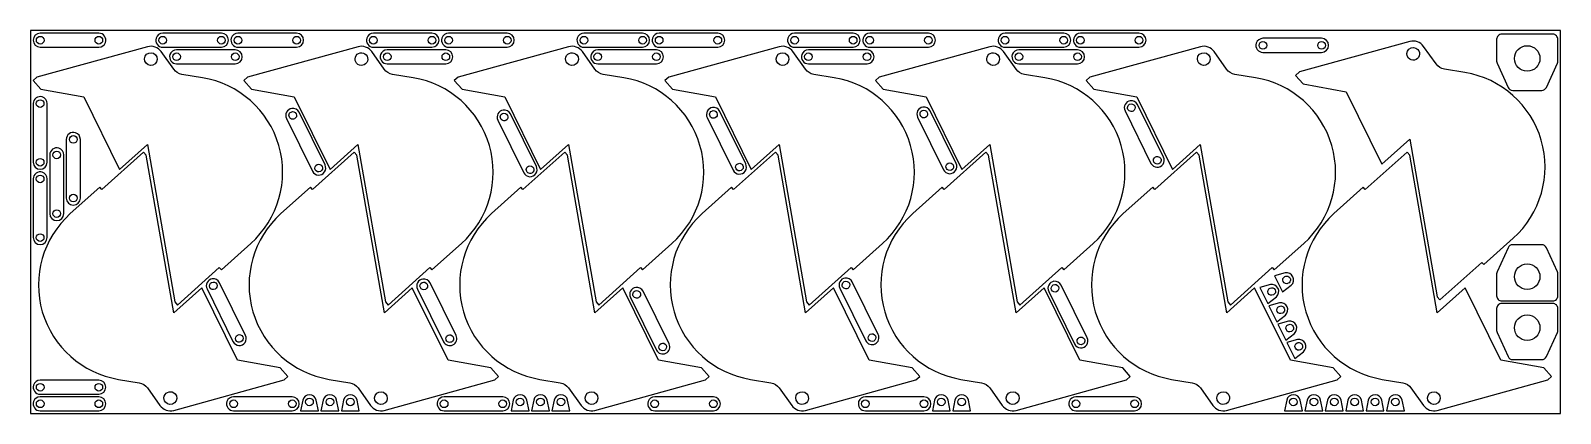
# Model space of a CAD drawing. Header units: metres. Extents: x 0 to 6000, y 0 to 1500.
import ezdxf

# ---------------------------------------------------------------- set-up
doc = ezdxf.new("R2010")
doc.units = ezdxf.units.M

msp = doc.modelspace()

# ---------------------------------------------------------------- linework, layer by layer
msp.add_lwpolyline([(0, 0), (6000, 0), (6000, 1500), (0, 1500)], close=True)
for points in [[(37.5, 1490, 1), (37.5, 1435), (267.6, 1435, 0.325888), (293.7, 1454, 0.508423), (267.6, 1490)], [(52.6, 1462.5, -1), (22.6, 1462.5, -1)], [(282.6, 1462.5, -1), (252.6, 1462.5, -1)], [(748.4, 1435, 1), (748.4, 1490), (518.4, 1490, 0.325888), (492.2, 1470.9, 0.508423), (518.4, 1435)], [(503.4, 1462.5, -1), (533.4, 1462.5, -1)], [(733.4, 1462.5, -1), (763.4, 1462.5, -1)], [(1043.4, 1435, 1), (1043.4, 1490), (813.4, 1490, 0.325888), (787.2, 1470.9, 0.508423), (813.4, 1435)], [(798.4, 1462.5, -1), (828.4, 1462.5, -1)], [(1028.4, 1462.5, -1), (1058.4, 1462.5, -1)], [(1574.3, 1435, 1), (1574.3, 1490), (1344.3, 1490, 0.325888), (1318.1, 1470.9, 0.508423), (1344.3, 1435)], [(1329.3, 1462.5, -1), (1359.3, 1462.5, -1)], [(1559.3, 1462.5, -1), (1589.3, 1462.5, -1)], [(1869.3, 1435, 1), (1869.3, 1490), (1639.3, 1490, 0.325888), (1613.2, 1470.9, 0.508423), (1639.3, 1435)], [(1624.3, 1462.5, -1), (1654.3, 1462.5, -1)], [(1854.3, 1462.5, -1), (1884.3, 1462.5, -1)], [(2400.2, 1435, 1), (2400.2, 1490), (2170.2, 1490, 0.325888), (2144, 1470.9, 0.508423), (2170.2, 1435)], [(2155.2, 1462.5, -1), (2185.2, 1462.5, -1)], [(2385.2, 1462.5, -1), (2415.2, 1462.5, -1)], [(2695.3, 1435, 1), (2695.3, 1490), (2465.3, 1490, 0.325888), (2439.1, 1470.9, 0.508423), (2465.3, 1435)], [(2450.3, 1462.5, -1), (2480.3, 1462.5, -1)], [(2680.3, 1462.5, -1), (2710.3, 1462.5, -1)], [(3226.2, 1435, 1), (3226.2, 1490), (2996.2, 1490, 0.325888), (2970, 1470.9, 0.508423), (2996.2, 1435)], [(2981.2, 1462.5, -1), (3011.2, 1462.5, -1)], [(3211.2, 1462.5, -1), (3241.2, 1462.5, -1)], [(3521.2, 1435, 1), (3521.2, 1490), (3291.2, 1490, 0.325888), (3265, 1470.9, 0.508423), (3291.2, 1435)], [(3276.2, 1462.5, -1), (3306.2, 1462.5, -1)], [(3506.2, 1462.5, -1), (3536.2, 1462.5, -1)], [(4052.1, 1435, 1), (4052.1, 1490), (3822.1, 1490, 0.325888), (3795.9, 1470.9, 0.508423), (3822.1, 1435)], [(3807.1, 1462.5, -1), (3837.1, 1462.5, -1)], [(4037.1, 1462.5, -1), (4067.1, 1462.5, -1)], [(4347.2, 1435, 1), (4347.2, 1490), (4117.2, 1490, 0.325888), (4091, 1470.9, 0.508423), (4117.2, 1435)], [(4102.2, 1462.5, -1), (4132.2, 1462.5, -1)], [(4332.2, 1462.5, -1), (4362.2, 1462.5, -1)], [(5063.2, 1414.8, 1), (5063.2, 1469.8), (4833.2, 1469.8, 0.325888), (4807, 1450.7, 0.508423), (4833.2, 1414.8)], [(4818.2, 1442.3, -1), (4848.2, 1442.3, -1)], [(5527.6, 445.1), (5691.5, 591.9), (5699.5, 582.9), (5815, 686.4, 0.62976), (5625.6, 1335.7), (5545, 1349, -0.199751), (5512.4, 1369.3), (5463.4, 1438, 0.314907), (5409.5, 1457.2), (4976.2, 1338), (4961.3, 1324.6), (4991.3, 1291.1), (5159.6, 1260.6), (5299.8, 976.7), (5409.3, 1074.8), (5517, 457)], [(5048.2, 1442.3, -1), (5078.2, 1442.3, -1)], [(5812.8, 1265.9), (5927.1, 1265.9, 0.294108), (5945.3, 1277.6), (5988.2, 1371.9, 0.107063), (5989.9, 1380.2), (5989.9, 1465.9, 0.414214), (5969.9, 1485.9), (5769.9, 1485.9, 0.414214), (5749.9, 1465.9), (5749.9, 1380.2, 0.107063), (5751.7, 1371.9), (5794.6, 1277.6, 0.294108)], [(5819.9, 1390.9, -1), (5919.9, 1390.9, -1)], [(576.4, 424.6), (740.2, 571.4), (748.3, 562.5), (863.7, 665.9, 0.62976), (674.4, 1315.2), (593.8, 1328.5, -0.199751), (561.2, 1348.8), (512.2, 1417.6, 0.314907), (458.2, 1436.8), (24.9, 1317.5), (10, 1304.1), (40.1, 1270.6), (208.4, 1240.1), (348.5, 956.2), (458, 1054.3), (565.7, 436.5)], [(452.8, 1371.9, -1), (490.1, 1405.2, -1)], [(802.6, 1369.9, 1), (802.6, 1424.9), (572.6, 1424.9, 0.325888), (546.5, 1405.8, 0.508423), (572.6, 1369.9)], [(557.6, 1397.4, -1), (587.6, 1397.4, -1)], [(787.6, 1397.4, -1), (817.6, 1397.4, -1)], [(1402.3, 424.6), (1566.2, 571.4), (1574.2, 562.5), (1689.6, 665.9, 0.62976), (1500.3, 1315.2), (1419.7, 1328.5, -0.199751), (1387.1, 1348.8), (1338.1, 1417.6, 0.314907), (1284.1, 1436.8), (850.9, 1317.5), (836, 1304.1), (866, 1270.6), (1034.3, 1240.1), (1174.5, 956.2), (1284, 1054.3), (1391.6, 436.5)], [(1278.8, 1371.9, -1), (1316, 1405.2, -1)], [(1628.6, 1369.9, 1), (1628.6, 1424.9), (1398.6, 1424.9, 0.325888), (1372.4, 1405.8, 0.508423), (1398.6, 1369.9)], [(1383.6, 1397.4, -1), (1413.6, 1397.4, -1)], [(1613.6, 1397.4, -1), (1643.6, 1397.4, -1)], [(2228.2, 424.6), (2392.1, 571.4), (2400.1, 562.5), (2515.6, 665.9, 0.62976), (2326.3, 1315.2), (2245.6, 1328.5, -0.199751), (2213, 1348.8), (2164.1, 1417.6, 0.314907), (2110.1, 1436.8), (1676.8, 1317.5), (1661.9, 1304.1), (1692, 1270.6), (1860.2, 1240.1), (2000.4, 956.2), (2109.9, 1054.3), (2217.6, 436.5)], [(2104.7, 1371.9, -1), (2142, 1405.2, -1)], [(2454.5, 1369.9, 1), (2454.5, 1424.9), (2224.5, 1424.9, 0.325888), (2198.3, 1405.8, 0.508423), (2224.5, 1369.9)], [(2209.5, 1397.4, -1), (2239.5, 1397.4, -1)], [(2439.5, 1397.4, -1), (2469.5, 1397.4, -1)], [(3054.2, 424.6), (3218.1, 571.4), (3226.1, 562.5), (3341.5, 665.9, 0.62976), (3152.2, 1315.2), (3071.6, 1328.5, -0.199751), (3039, 1348.8), (2990, 1417.6, 0.314907), (2936, 1436.8), (2502.8, 1317.5), (2487.9, 1304.2), (2517.9, 1270.6), (2686.2, 1240.1), (2826.4, 956.2), (2935.9, 1054.3), (3043.5, 436.5)], [(2930.7, 1371.9, -1), (2967.9, 1405.2, -1)], [(3280.5, 1369.9, 1), (3280.5, 1424.9), (3050.5, 1424.9, 0.325888), (3024.3, 1405.8, 0.508423), (3050.5, 1369.9)], [(3035.5, 1397.4, -1), (3065.5, 1397.4, -1)], [(3265.5, 1397.4, -1), (3295.5, 1397.4, -1)], [(3880.1, 424.6), (4044, 571.4), (4052, 562.5), (4167.5, 665.9, 0.62976), (3978.2, 1315.2), (3897.5, 1328.5, -0.199751), (3864.9, 1348.8), (3815.9, 1417.6, 0.314907), (3762, 1436.8), (3328.7, 1317.5), (3313.8, 1304.2), (3343.8, 1270.6), (3512.1, 1240.1), (3652.3, 956.2), (3761.8, 1054.3), (3869.5, 436.5)], [(3756.6, 1371.9, -1), (3793.9, 1405.2, -1)], [(4106.4, 1369.9, 1), (4106.4, 1424.9), (3876.4, 1424.9, 0.325888), (3850.2, 1405.8, 0.508423), (3876.4, 1369.9)], [(3861.4, 1397.4, -1), (3891.4, 1397.4, -1)], [(4091.4, 1397.4, -1), (4121.4, 1397.4, -1)], [(4706.1, 424.6), (4869.9, 571.4), (4878, 562.5), (4993.4, 665.9, 0.62976), (4804.1, 1315.2), (4723.5, 1328.5, -0.199751), (4690.9, 1348.8), (4641.9, 1417.6, 0.314907), (4587.9, 1436.8), (4154.7, 1317.5), (4139.8, 1304.1), (4169.8, 1270.6), (4338.1, 1240.1), (4478.2, 956.2), (4587.7, 1054.3), (4695.4, 436.5)], [(4582.5, 1371.9, -1), (4619.8, 1405.2, -1)], [(5404.1, 1392.3, -1), (5441.4, 1425.7, -1)], [(10, 984, 1), (65, 984), (65, 1214, 0.325888), (46, 1240.1, 0.508423), (10, 1214)], [(37.5, 1229, -1), (37.5, 1199, -1)], [(3580.6, 954.6, 1), (3629.9, 979), (3528, 1185.2, 0.325888), (3499.3, 1200.2, 0.508423), (3478.7, 1160.9)], [(4394.2, 979.5, 1), (4443.5, 1003.9), (4341.7, 1210.1, 0.325888), (4313, 1225.1, 0.508423), (4292.4, 1185.8)], [(4310.4, 1211.4, -1), (4323.7, 1184.5, -1)], [(1105.4, 949.2, 1), (1154.7, 973.5), (1052.9, 1179.8, 0.325888), (1024.2, 1194.8, 0.508423), (1003.6, 1155.4)], [(1021.6, 1181, -1), (1034.9, 1154.1, -1)], [(1934.4, 942.9, 1), (1983.8, 967.3), (1881.9, 1173.5, 0.325888), (1853.2, 1188.5, 0.508423), (1832.6, 1149.2)], [(1850.6, 1174.8, -1), (1863.9, 1147.9, -1)], [(2755.5, 952.9, 1), (2804.8, 977.3), (2702.9, 1183.5, 0.325888), (2674.2, 1198.5, 0.508423), (2653.6, 1159.2)], [(2671.6, 1184.8, -1), (2684.9, 1157.9, -1)], [(3496.7, 1186.5, -1), (3510, 1159.6, -1)], [(140.1, 843.7, 1), (195.1, 843.7), (195.1, 1073.7, 0.325888), (176.1, 1099.9, 0.508423), (140.1, 1073.7)], [(167.6, 1088.7, -1), (167.6, 1058.7, -1)], [(443.1, 1024), (279.3, 877.2), (271.3, 886.1), (155.8, 782.7, 0.62976), (345.1, 133.4), (425.7, 120.1, -0.199751), (458.3, 99.8), (507.3, 31, 0.314907), (561.3, 11.8), (994.6, 131.1), (1009.5, 144.4), (979.4, 178), (811.1, 208.5), (671, 492.4), (561.5, 394.3), (453.8, 1012.1)], [(75.1, 782.9, 1), (130.1, 782.9), (130.1, 1012.9, 0.325888), (111, 1039.1, 0.508423), (75.1, 1012.9)], [(102.6, 1027.9, -1), (102.6, 997.9, -1)], [(1269.1, 1024), (1105.2, 877.2), (1097.2, 886.1), (981.7, 782.7, 0.62976), (1171.1, 133.4), (1251.7, 120.1, -0.199751), (1284.3, 99.8), (1333.3, 31, 0.314907), (1387.2, 11.8), (1820.5, 131.1), (1835.4, 144.4), (1805.4, 178), (1637.1, 208.5), (1496.9, 492.4), (1387.4, 394.3), (1279.7, 1012.1)], [(2095, 1024), (1931.1, 877.2), (1923.1, 886.1), (1807.7, 782.7, 0.62976), (1997, 133.4), (2077.6, 120.1, -0.199751), (2110.2, 99.8), (2159.2, 31, 0.314907), (2213.2, 11.8), (2646.4, 131.1), (2661.3, 144.4), (2631.3, 178), (2463, 208.5), (2322.8, 492.4), (2213.3, 394.3), (2105.7, 1012.1)], [(2921, 1024), (2757.1, 877.2), (2749.1, 886.1), (2633.6, 782.7, 0.62976), (2822.9, 133.4), (2903.6, 120.1, -0.199751), (2936.2, 99.8), (2985.1, 31, 0.314907), (3039.1, 11.8), (3472.4, 131.1), (3487.3, 144.4), (3457.3, 178), (3289, 208.5), (3148.8, 492.4), (3039.3, 394.3), (2931.6, 1012.1)], [(3746.9, 1024), (3583, 877.2), (3575, 886.1), (3459.6, 782.7, 0.62976), (3648.9, 133.4), (3729.5, 120.1, -0.199751), (3762.1, 99.8), (3811.1, 31, 0.314907), (3865.1, 11.8), (4298.3, 131.1), (4313.2, 144.4), (4283.2, 178), (4114.9, 208.5), (3974.7, 492.4), (3865.2, 394.3), (3757.6, 1012.1)], [(4572.8, 1024), (4409, 877.2), (4401, 886.1), (4285.5, 782.7, 0.62976), (4474.8, 133.4), (4555.4, 120.1, -0.199751), (4588, 99.8), (4637, 31, 0.314907), (4691, 11.8), (5124.3, 131.1), (5139.2, 144.4), (5109.1, 178), (4940.8, 208.5), (4800.7, 492.4), (4691.2, 394.3), (4583.5, 1012.1)], [(5398.8, 1024), (5234.9, 877.2), (5226.9, 886.1), (5111.4, 782.7, 0.62976), (5300.8, 133.4), (5381.4, 120.1, -0.199751), (5414, 99.8), (5463, 31, 0.314907), (5516.9, 11.8), (5950.2, 131.1), (5965.1, 144.4), (5935.1, 178), (5766.8, 208.5), (5626.6, 492.4), (5517.1, 394.3), (5409.5, 1012.1)], [(37.5, 999, -1), (37.5, 969, -1)], [(1123.4, 974.8, -1), (1136.7, 947.9, -1)], [(1952.5, 968.6, -1), (1965.7, 941.7, -1)], [(2773.5, 978.6, -1), (2786.8, 951.7, -1)], [(3598.6, 980.3, -1), (3611.9, 953.4, -1)], [(4412.2, 1005.2, -1), (4425.5, 978.3, -1)], [(10, 688.9, 1), (65, 688.9), (65, 918.9, 0.325888), (46, 945.1, 0.508423), (10, 918.9)], [(37.5, 933.9, -1), (37.5, 903.9, -1)], [(167.6, 858.7, -1), (167.6, 828.7, -1)], [(102.6, 797.9, -1), (102.6, 767.9, -1)], [(37.5, 703.9, -1), (37.5, 673.9, -1)], [(5927.1, 660.7), (5812.8, 660.7, 0.294108), (5794.6, 649), (5751.7, 554.6, 0.107063), (5749.9, 546.4), (5749.9, 460.7, 0.414214), (5769.9, 440.7), (5969.9, 440.7, 0.414214), (5989.9, 460.7), (5989.9, 546.4, 0.107063), (5988.2, 554.6), (5945.3, 649, 0.294108)], [(4944.3, 502.6, 0.767327), (4920.8, 550.2), (4879.3, 539.1), (4910.3, 476.3)], [(5919.9, 535.7, -1), (5819.9, 535.7, -1)], [(793.8, 281.5, 1), (843.2, 305.8), (741.3, 512.1, 0.325888), (712.6, 527.1, 0.508423), (692, 487.7)], [(710, 513.3, -1), (723.3, 486.4, -1)], [(1619.3, 281, 1), (1668.6, 305.4), (1566.7, 511.6, 0.325888), (1538, 526.6, 0.508423), (1517.4, 487.2)], [(1535.4, 512.9, -1), (1548.7, 486, -1)], [(2454.5, 248.3, 1), (2503.9, 272.6), (2402, 478.8, 0.325888), (2373.3, 493.9, 0.508423), (2352.7, 454.5)], [(2370.7, 480.1, -1), (2384, 453.2, -1)], [(3275.3, 284.7, 1), (3324.6, 309.1), (3222.8, 515.3, 0.325888), (3194.1, 530.3, 0.508423), (3173.5, 491)], [(3191.5, 516.6, -1), (3204.8, 489.7, -1)], [(4094.8, 271.9, 1), (4144.1, 296.2), (4042.3, 502.4, 0.325888), (4013.6, 517.5, 0.508423), (3993, 478.1)], [(4011, 503.7, -1), (4024.3, 476.8, -1)], [(4885.9, 457, 0.767327), (4862.4, 504.6), (4820.9, 493.5), (4851.9, 430.8)], [(4861.1, 491.1, -1), (4874.4, 464.2, -1)], [(4919.5, 536.7, -1), (4932.8, 509.8, -1)], [(4921.3, 385.2, 0.767327), (4897.8, 432.9), (4856.3, 421.8), (4887.3, 359)], [(4896.5, 419.3, -1), (4909.8, 392.4, -1)], [(5812.8, 210.7), (5927.1, 210.7, 0.294108), (5945.3, 222.4), (5988.2, 316.7, 0.107063), (5989.9, 325), (5989.9, 410.7, 0.414214), (5969.9, 430.7), (5769.9, 430.7, 0.414214), (5749.9, 410.7), (5749.9, 325, 0.107063), (5751.7, 316.7), (5794.6, 222.4, 0.294108)], [(4956.7, 313.5, 0.767327), (4933.2, 361.1), (4891.7, 350), (4922.7, 287.3)], [(5819.9, 335.7, -1), (5919.9, 335.7, -1)], [(811.9, 307.1, -1), (825.1, 280.2, -1)], [(1637.3, 306.6, -1), (1650.6, 279.7, -1)], [(3293.3, 310.4, -1), (3306.6, 283.5, -1)], [(4932, 347.6, -1), (4945.2, 320.7, -1)], [(2472.6, 273.9, -1), (2485.8, 247, -1)], [(4112.8, 297.5, -1), (4126.1, 270.6, -1)], [(4992.2, 241.8, 0.767327), (4968.6, 289.4), (4927.1, 278.3), (4958.1, 215.5)], [(4967.4, 275.9, -1), (4980.7, 249, -1)], [(267.6, 75.1, 1), (267.6, 130.1), (37.5, 130.1, 0.325888), (11.4, 111, 0.508423), (37.5, 75.1)], [(267.6, 10, 1), (267.6, 65), (37.5, 65, 0.325888), (11.4, 46, 0.508423), (37.5, 10)], [(22.6, 102.6, -1), (52.6, 102.6, -1)], [(252.6, 102.6, -1), (282.6, 102.6, -1)], [(566.7, 76.7, -1), (529.4, 43.4, -1)], [(1026.1, 10, 1), (1026.1, 65), (796.1, 65, 0.325888), (769.9, 46, 0.508423), (796.1, 10)], [(1120.4, 52.2, 0.767327), (1067.3, 52.2), (1058.8, 10), (1128.8, 10)], [(1078.8, 45, -1), (1108.8, 45, -1)], [(1200.4, 52.2, 0.767327), (1147.3, 52.2), (1138.9, 10), (1208.9, 10)], [(1158.9, 45, -1), (1188.9, 45, -1)], [(1280.4, 52.2, 0.767327), (1227.3, 52.2), (1218.9, 10), (1288.9, 10)], [(1238.9, 45, -1), (1268.9, 45, -1)], [(1392.6, 76.7, -1), (1355.4, 43.4, -1)], [(1852, 10, 1), (1852, 65), (1622, 65, 0.325888), (1595.8, 46, 0.508423), (1622, 10)], [(1946.3, 52.2, 0.767327), (1893.2, 52.2), (1884.8, 10), (1954.8, 10)], [(1904.8, 45, -1), (1934.8, 45, -1)], [(2026.4, 52.2, 0.767327), (1973.2, 52.2), (1964.8, 10), (2034.8, 10)], [(1984.8, 45, -1), (2014.8, 45, -1)], [(2106.4, 52.2, 0.767327), (2053.2, 52.2), (2044.8, 10), (2114.8, 10)], [(2064.8, 45, -1), (2094.8, 45, -1)], [(2218.5, 76.7, -1), (2181.3, 43.4, -1)], [(2677.9, 10, 1), (2677.9, 65), (2447.9, 65, 0.325888), (2421.8, 46, 0.508423), (2447.9, 10)], [(3044.5, 76.7, -1), (3007.2, 43.4, -1)], [(3503.9, 10, 1), (3503.9, 65), (3273.9, 65, 0.325888), (3247.7, 46, 0.508423), (3273.9, 10)], [(3598.2, 52.2, 0.767327), (3545.1, 52.2), (3536.7, 10), (3606.6, 10)], [(3556.6, 45, -1), (3586.6, 45, -1)], [(3678.2, 52.2, 0.767327), (3625.1, 52.2), (3616.7, 10), (3686.7, 10)], [(3636.7, 45, -1), (3666.7, 45, -1)], [(3870.4, 76.7, -1), (3833.2, 43.4, -1)], [(4329.8, 10, 1), (4329.8, 65), (4099.8, 65, 0.325888), (4073.6, 46, 0.508423), (4099.8, 10)], [(4696.4, 76.7, -1), (4659.1, 43.4, -1)], [(4979.6, 52.2, 0.767327), (4926.4, 52.2), (4918, 10), (4988, 10)], [(4938, 45, -1), (4968, 45, -1)], [(5059.6, 52.2, 0.767327), (5006.5, 52.2), (4998, 10), (5068, 10)], [(5018, 45, -1), (5048, 45, -1)], [(5139.6, 52.2, 0.767327), (5086.5, 52.2), (5078, 10), (5148, 10)], [(5098, 45, -1), (5128, 45, -1)], [(5219.6, 52.2, 0.767327), (5166.5, 52.2), (5158, 10), (5228, 10)], [(5178, 45, -1), (5208, 45, -1)], [(5299.6, 52.2, 0.767327), (5246.5, 52.2), (5238, 10), (5308, 10)], [(5258, 45, -1), (5288, 45, -1)], [(5379.6, 52.2, 0.767327), (5326.5, 52.2), (5318, 10), (5388, 10)], [(5338, 45, -1), (5368, 45, -1)], [(5522.3, 76.7, -1), (5485.1, 43.4, -1)], [(22.6, 37.5, -1), (52.6, 37.5, -1)], [(252.6, 37.5, -1), (282.6, 37.5, -1)], [(781.1, 37.5, -1), (811.1, 37.5, -1)], [(1011.1, 37.5, -1), (1041.1, 37.5, -1)], [(1607, 37.5, -1), (1637, 37.5, -1)], [(1837, 37.5, -1), (1867, 37.5, -1)], [(2432.9, 37.5, -1), (2462.9, 37.5, -1)], [(2662.9, 37.5, -1), (2692.9, 37.5, -1)], [(3258.9, 37.5, -1), (3288.9, 37.5, -1)], [(3488.9, 37.5, -1), (3518.9, 37.5, -1)], [(4084.8, 37.5, -1), (4114.8, 37.5, -1)], [(4314.8, 37.5, -1), (4344.8, 37.5, -1)]]:
    msp.add_lwpolyline(points, format="xyb", close=True)

doc.saveas('drawing.dxf')
